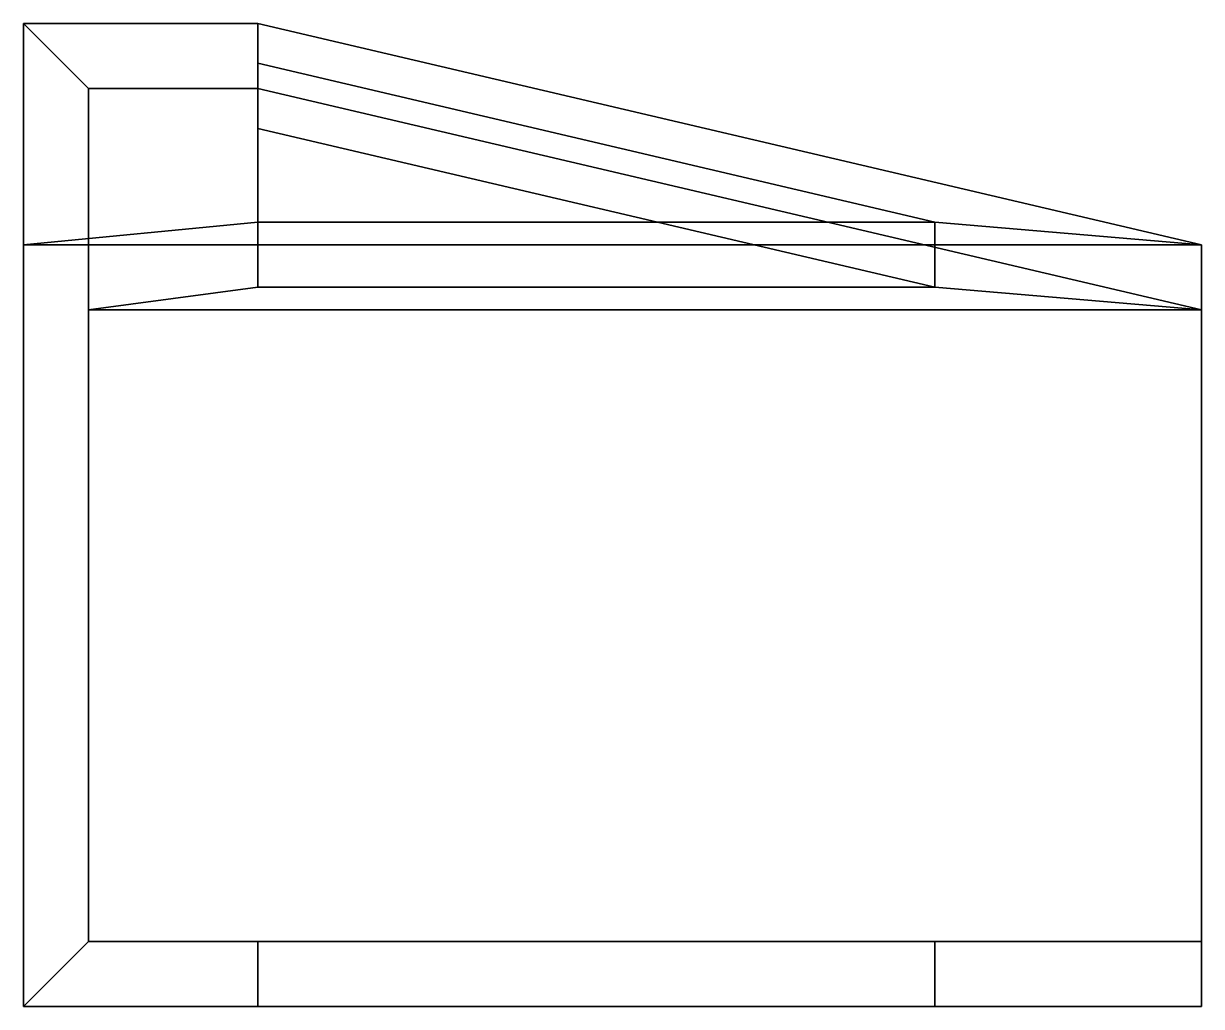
# Model space of a CAD drawing. Extents: x 3.94 to 5.75, y 16.18 to 17.69.
import ezdxf

# ---------------------------------------------------------------- set-up
doc = ezdxf.new("R2010")
doc.units = 0
doc.layers.add('MIRRORED', color=7, linetype='CONTINUOUS')

msp = doc.modelspace()

# ---------------------------------------------------------------- linework, layer by layer
at = {"layer": 'MIRRORED'}
for points in [[(3.94, 17.35, 7.5), (3.94, 17.69, 4.98), (4.3, 17.69, 4.98), (4.3, 17.3851, 7.24)], [(3.94, 16.18, 7.5), (3.94, 16.18, 4.98), (3.94, 17.69, 4.98), (3.94, 17.35, 7.5)], [(3.94, 17.69, 4.98), (3.94, 16.18, 4.98), (4.04, 16.28, 4.98), (4.04, 17.59, 4.98)], [(4.3, 17.69, 4.98), (3.94, 17.69, 4.98), (4.04, 17.59, 4.98), (4.3, 17.59, 4.98)], [(5.3404, 17.3851, 7.24), (4.3, 17.629, 5.4319), (4.3, 17.69, 4.98), (5.75, 17.35, 7.5)], [(5.75, 17.35, 7.5), (4.3, 17.69, 4.98), (4.3, 17.59, 4.98), (5.75, 17.25, 7.5)], [(5.3404, 17.2851, 7.24), (4.3, 17.529, 5.4319), (4.3, 17.629, 5.4319), (5.3404, 17.3851, 7.24)], [(4.3, 17.3851, 7.24), (4.3, 17.629, 5.4319), (4.3, 17.529, 5.4319), (4.3, 17.2851, 7.24)], [(4.3, 17.59, 4.98), (4.04, 17.59, 4.98), (4.04, 17.25, 7.5), (4.3, 17.2851, 7.24)], [(4.04, 17.59, 4.98), (4.04, 16.28, 4.98), (4.04, 16.28, 7.5), (4.04, 17.25, 7.5)], [(4.3, 17.59, 4.98), (4.3, 17.529, 5.4319), (5.3404, 17.2851, 7.24), (5.75, 17.25, 7.5)], [(3.94, 17.35, 7.5), (4.3, 17.3851, 7.24), (5.3404, 17.3851, 7.24), (5.75, 17.35, 7.5)], [(5.3404, 17.3851, 7.24), (4.3, 17.3851, 7.24), (4.3, 17.2851, 7.24), (5.3404, 17.2851, 7.24)], [(3.94, 17.35, 7.63), (3.94, 17.35, 7.5), (5.75, 17.35, 7.5), (5.75, 17.35, 7.63)], [(5.75, 17.35, 7.63), (5.75, 16.18, 7.63), (3.94, 16.18, 7.63), (3.94, 17.35, 7.63)], [(3.94, 16.18, 7.63), (3.94, 16.18, 7.5), (3.94, 17.35, 7.5), (3.94, 17.35, 7.63)], [(5.75, 17.35, 7.5), (5.75, 16.18, 7.5), (5.75, 16.18, 7.63), (5.75, 17.35, 7.63)], [(5.3404, 17.2851, 7.24), (4.3, 17.2851, 7.24), (4.04, 17.25, 7.5), (5.75, 17.25, 7.5)], [(4.04, 17.25, 7.5), (4.04, 16.28, 7.5), (5.75, 16.28, 7.5), (5.75, 17.25, 7.5)], [(4.3, 16.28, 4.98), (4.04, 16.28, 4.98), (3.94, 16.18, 4.98), (4.3, 16.18, 4.98)], [(4.04, 16.28, 7.5), (4.04, 16.28, 4.98), (4.3, 16.28, 4.98), (4.3, 16.28, 7.24)], [(4.04, 16.28, 7.5), (4.3, 16.28, 7.24), (5.3404, 16.28, 7.24), (5.75, 16.28, 7.5)], [(5.3404, 16.28, 7.24), (4.3, 16.28, 5.4319), (4.3, 16.28, 4.98), (5.75, 16.28, 7.5)], [(4.3, 16.28, 7.24), (4.3, 16.28, 4.98), (4.3, 16.18, 4.98), (4.3, 16.18, 7.24)], [(5.3404, 16.18, 7.24), (4.3, 16.18, 5.4319), (4.3, 16.28, 5.4319), (5.3404, 16.28, 7.24)], [(5.75, 16.28, 7.5), (4.3, 16.28, 4.98), (4.3, 16.18, 4.98), (5.75, 16.18, 7.5)], [(5.3404, 16.28, 7.24), (4.3, 16.28, 7.24), (4.3, 16.18, 7.24), (5.3404, 16.18, 7.24)], [(4.3, 16.18, 4.98), (3.94, 16.18, 4.98), (3.94, 16.18, 7.5), (4.3, 16.18, 7.24)], [(5.75, 16.18, 7.63), (5.75, 16.18, 7.5), (3.94, 16.18, 7.5), (3.94, 16.18, 7.63)], [(5.3404, 16.18, 7.24), (4.3, 16.18, 7.24), (3.94, 16.18, 7.5), (5.75, 16.18, 7.5)], [(4.3, 16.18, 4.98), (4.3, 16.18, 5.4319), (5.3404, 16.18, 7.24), (5.75, 16.18, 7.5)]]:
    msp.add_3dface(points, dxfattribs=at)

doc.saveas('drawing.dxf')
